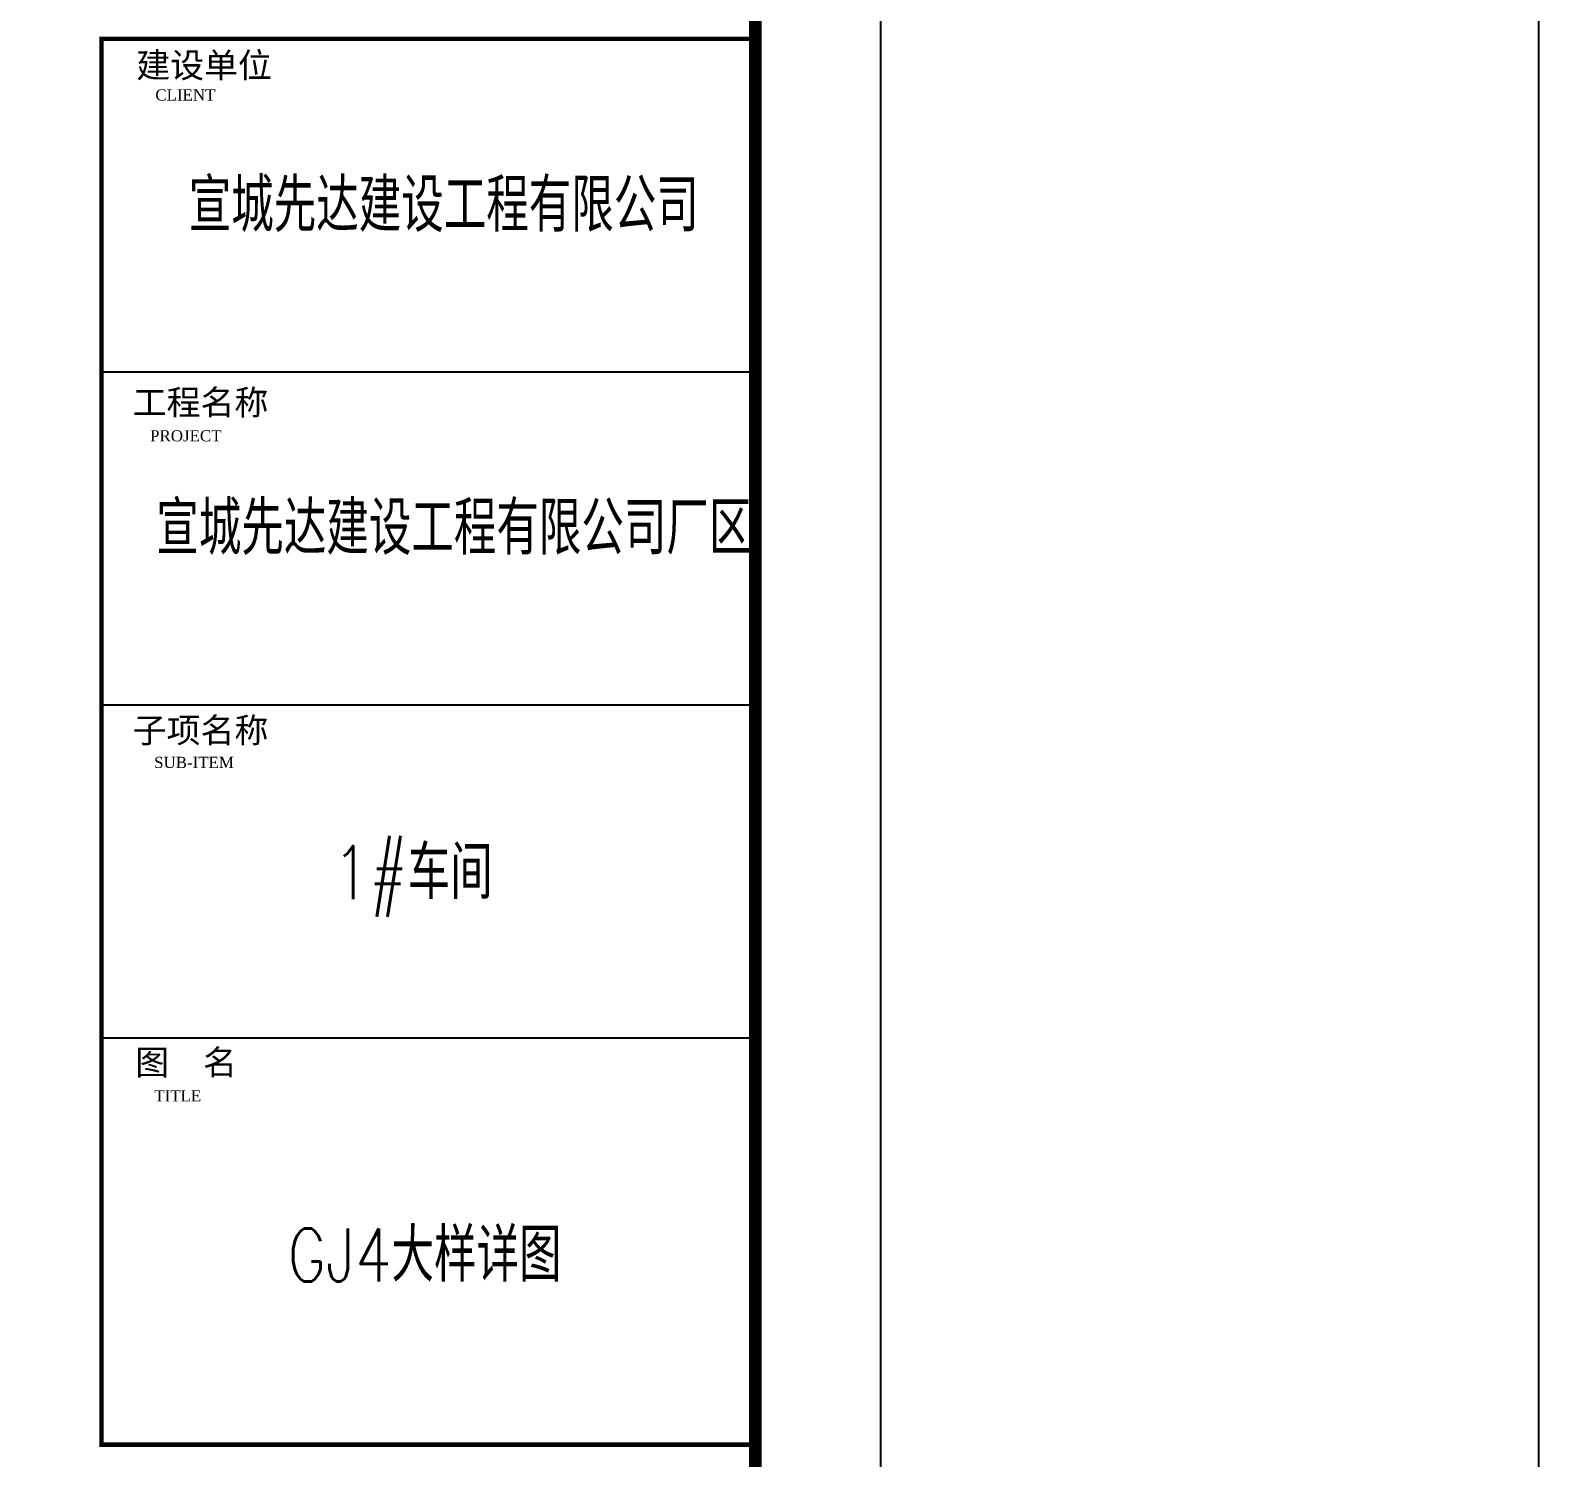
# Model space of a CAD drawing. Extents: x -3102990 to -851544, y -5293060 to -2540151.
# Drawn here: x -1054215 to -1037178, y -2671934 to -2655806 of the extents above; entities that cross this region are included whole.
import ezdxf
from ezdxf.enums import TextEntityAlignment as Align

# ---------------------------------------------------------------- set-up
doc = ezdxf.new("R2010")
doc.units = 0
doc.header["$LTSCALE"] = 1000
doc.layers.get('0').update_dxf_attribs({"linetype": 'CONTINUOUS'})
for name, color, linetype in [('PUB_TEXT', 7, 'CONTINUOUS'), ('PUB_TITLE', 4, 'CONTINUOUS'), ('WIN', 3, 'CONTINUOUS')]:
    doc.layers.add(name, color=color, linetype=linetype)
doc.layers.add('yichutu', color=7, linetype='CONTINUOUS', true_color=0xffffff, plot=False)
doc.styles.add('GHF', font='times.ttf')
doc.styles.add('HZTXT', font='txt.shx', dxfattribs={"width": 0.7, "height": 300, "bigfont": 'hztxt.shx'})
doc.styles.add('STYLE1', font='simhei.ttf', dxfattribs={"width": 0.8})

# ---------------------------------------------------------------- blocks, each defined once
blk = doc.blocks.new('A$C154754DE')
at = {"layer": 'PUB_TITLE', "color": 4}
for p, q in [((96327, 30636), (103711, 30636)), ((96327, 26875), (103711, 26875)), ((96327, 23114), (103711, 23114))]:
    blk.add_line(p, q, dxfattribs=at)
at = {"layer": 'PUB_TITLE'}
blk.add_lwpolyline([(0, 0), (0, 59400), (105125, 59400), (105125, 0)], close=True, dxfattribs=at)
at = {"layer": 'PUB_TITLE', "const_width": 141}
blk.add_lwpolyline([(103711, 369), (103711, 58781), (1429, 58781), (1429, 369), (103711, 369)], dxfattribs=at)
at = {"layer": 'PUB_TITLE', "color": 4, "const_width": 49.6}
blk.add_lwpolyline([(96327, 34397), (103711, 34397), (103711, 18517), (96327, 18517)], close=True, dxfattribs=at)
at = {"layer": 'PUB_TEXT'}
for s, height, style, p in [('建设单位', 280.9, 'STYLE1', (96720, 33960)), ('CLIENT', 126.4, 'GHF', (96936, 33701)), ('工程名称', 280.9, 'STYLE1', (96680, 30151)), ('PROJECT', 126.4, 'GHF', (96877, 29851)), ('子项名称', 280.9, 'STYLE1', (96680, 26447)), ('SUB-ITEM', 126.4, 'GHF', (96922, 26161)), ('图  名', 280.9, 'STYLE1', (96709, 22695)), ('TITLE', 126.4, 'GHF', (96924, 22394))]:
    blk.add_text(s, height=height, dxfattribs=dict(at, style=style)).set_placement(p)
at = {"layer": 'WIN', "color": 6, "style": 'HZTXT', "width": 0.8}
for s, p in [('宣城先达建设工程有限公司', (97313, 32218)), ('宣城先达建设工程有限公司厂区', (96947, 28571)), ('1#车间', (98942, 24680))]:
    blk.add_text(s, height=600, dxfattribs=at).set_placement(p)
blk = doc.blocks.new('yct-1051-594-105125-59399.99998844-100-1002.0')
at = {"layer": 'yichutu', "color": 7, "true_color": 0xffffff}
blk.add_lwpolyline([(0, 0), (0, 59400), (105125, 59400), (105125, 0)], close=True, dxfattribs=at)
blk = doc.blocks.new('yct-891-420-89100-42000-100-2004.0')
at = {"layer": 'yichutu', "color": 7, "true_color": 0xffffff}
blk.add_lwpolyline([(0, 0), (0, 42000), (89100, 42000), (89100, 0)], close=True, dxfattribs=at)

msp = doc.modelspace()

# ---------------------------------------------------------------- block references
at = {"ltscale": 1.5}
msp.add_blockref('A$C154754DE', (-1149736.98, -2690302.41), dxfattribs=at)
at = {"layer": 'yichutu'}
for name, p in [('yct-1051-594-105125-59399.99998844-100-1002.0', (-1149736.98, -2690302.4)), ('yct-891-420-89100-42000-100-2004.0', (-1037177.99, -2672902.4))]:
    msp.add_blockref(name, p, dxfattribs=at)

# ---------------------------------------------------------------- texts
at = {"layer": 'WIN', "color": 3, "style": 'HZTXT', "width": 0.8}
msp.add_text('GJ4大样详图', height=600, dxfattribs=at).set_placement((-1049760.5, -2669944), align=Align.CENTER)

doc.saveas('drawing.dxf')
